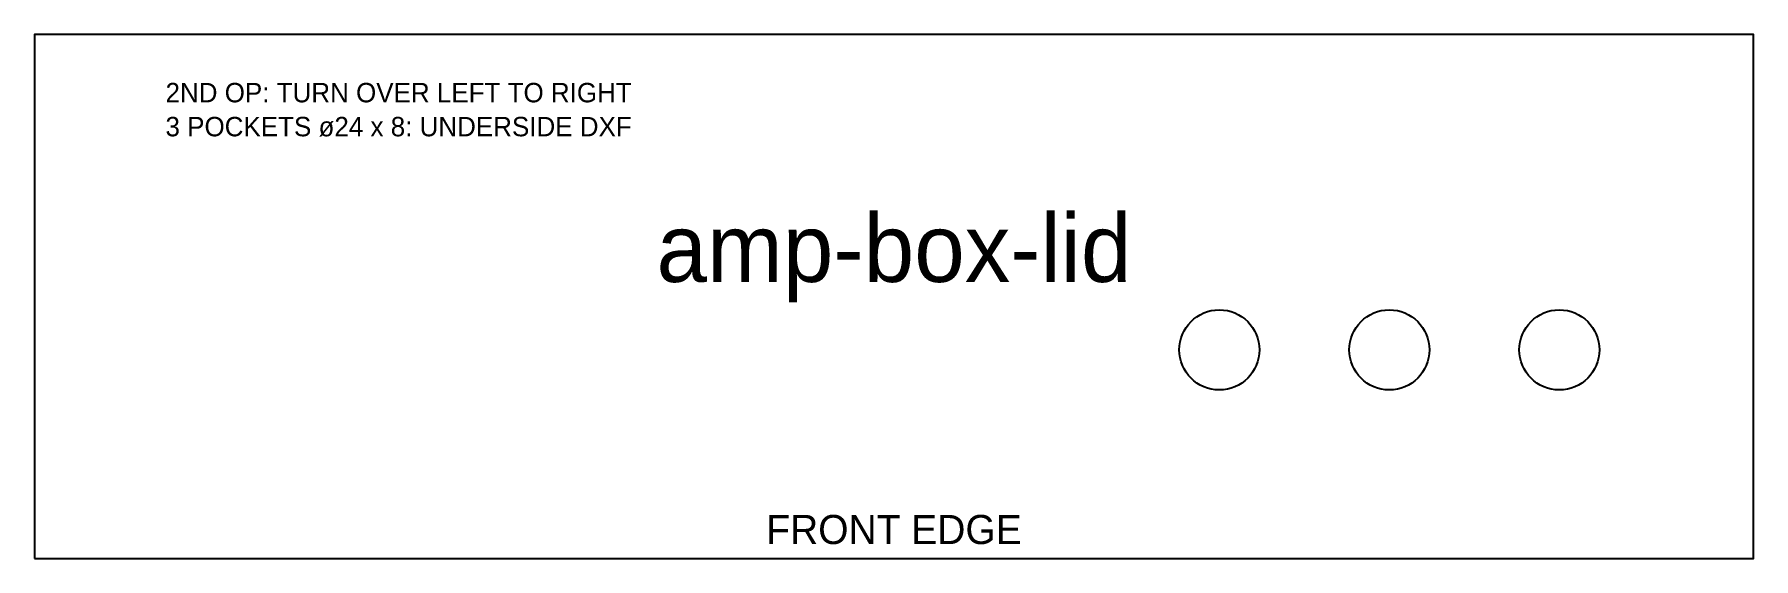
# Model space of a CAD drawing. Header units: millimetres. Extents: x 0 to 354, y 0 to 108.
import ezdxf
from ezdxf.enums import TextEntityAlignment as Align

# ---------------------------------------------------------------- set-up
doc = ezdxf.new("R2010")
doc.units = ezdxf.units.MM
for name, color, linetype in [('CUT_INSIDE', 1, 'Continuous'), ('CUT_OUTSIDE', 7, 'Continuous'), ('NOTES', 8, 'Continuous')]:
    doc.layers.add(name, color=color, linetype=linetype)

msp = doc.modelspace()

# ---------------------------------------------------------------- linework, layer by layer
at = {"layer": 'CUT_INSIDE'}
for centre in [(244, 43), (279, 43), (314, 43)]:
    msp.add_circle(centre, 8.25, dxfattribs=at)
at = {"layer": 'CUT_OUTSIDE'}
msp.add_lwpolyline([(0, 0), (354, 0), (354, 108), (0, 108)], close=True, dxfattribs=at)

# ---------------------------------------------------------------- texts
at = {"layer": 'NOTES'}
for s, height, p in [('2ND OP: TURN OVER LEFT TO RIGHT', 4, (75, 96)), ('3 POCKETS ø24 x 8: UNDERSIDE DXF', 4, (75, 89)), ('amp-box-lid', 14, (177, 64)), ('FRONT EDGE', 6, (177, 6))]:
    msp.add_text(s, height=height, dxfattribs=at).set_placement(p, align=Align.MIDDLE_CENTER)

doc.saveas('drawing.dxf')
